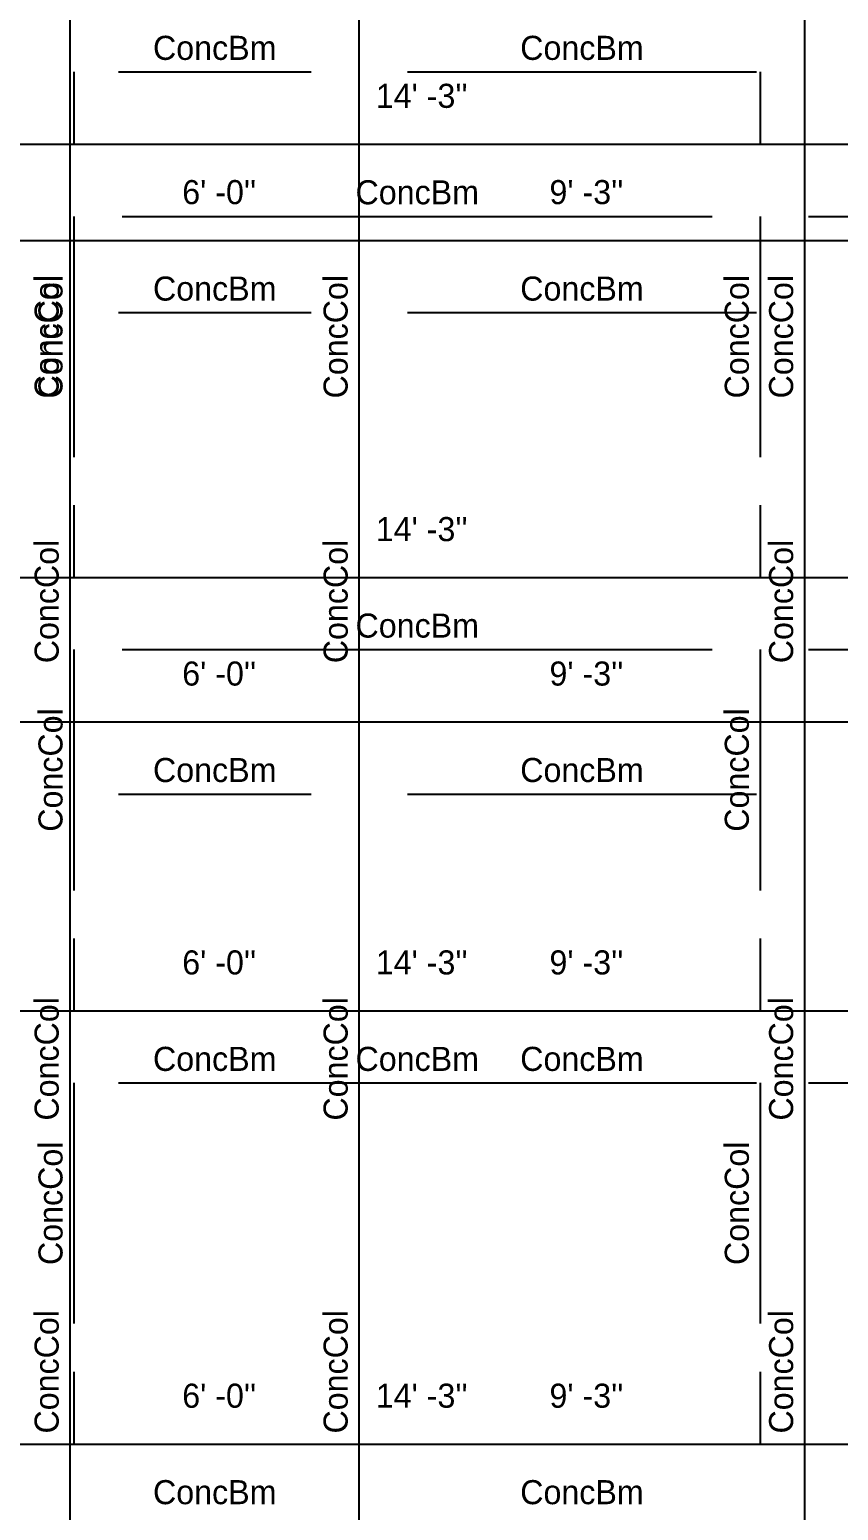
# Model space of a CAD drawing. Extents: x -38 to 2998, y -195 to 11529.
# Drawn here: x 904.9 to 1106.4, y 1621.5 to 1990.5 of the extents above; entities that cross this region are included whole.
import ezdxf
from ezdxf.enums import TextEntityAlignment as Align

# ---------------------------------------------------------------- set-up
doc = ezdxf.new("R2010")
doc.units = 0
doc.header["$MEASUREMENT"] = 0
doc.layers.get('0').update_dxf_attribs({"linetype": 'CONTINUOUS'})
for name, color, linetype in [('CENTERLINES', 7, 'CONTINUOUS'), ('DIMENSIONS', 4, 'CONTINUOUS'), ('TEXT', 5, 'CONTINUOUS')]:
    doc.layers.add(name, color=color, linetype=linetype)
doc.dimstyles.get("Standard").update_dxf_attribs({"dimtxt": 0.18, "dimasz": 0.18, "dimexe": 0.18, "dimexo": 0.0625, "dimgap": 0.09, "dimtad": 0, "dimtih": 1, "dimtoh": 1, "dimdec": 4, "dimzin": 0, "dimtxsty": 'STANDARD', "dimcen": 0.09, "dimazin": 3, "dimtfac": 1, "dimtdec": 4, "dimtofl": 0, "dimtmove": 0, "dimatfit": 3, "dimtolj": 1, "dimtzin": 0})

# ---------------------------------------------------------------- blocks, each defined once
blk = doc.blocks.new('*D7699')
at = {"color": 1, "linetype": 'BYBLOCK'}
for points in [[(748.77, 1750.77), (747.71, 1749.71), (740.29, 1742.29), (739.23, 1741.23)], [(919.77, 1750.77), (918.71, 1749.71), (911.29, 1742.29), (910.23, 1741.23)]]:
    blk.add_solid(points, dxfattribs=at)
at = {"layer": 'DIMENSIONS', "color": 9, "linetype": 'BYBLOCK'}
for p, q in [((744, 1746), (744, 1764)), ((915, 1746), (915, 1764))]:
    blk.add_line(p, q, dxfattribs=at)
at = {"layer": 'DIMENSIONS', "color": 0, "linetype": 'BYBLOCK'}
blk.add_line((744, 1746), (915, 1746), dxfattribs=at)
at = {"layer": 'DIMENSIONS', "color": 0, "linetype": 'BYBLOCK', "insert": (829.5, 1758), "char_height": 6, "attachment_point": 5}
blk.add_mtext("\\A1; 14' -3''", dxfattribs=at)
blk = doc.blocks.new('*D7700')
at = {"color": 1, "linetype": 'BYBLOCK'}
for points in [[(919.77, 1750.77), (918.71, 1749.71), (911.29, 1742.29), (910.23, 1741.23)], [(991.77, 1750.77), (990.71, 1749.71), (983.29, 1742.29), (982.23, 1741.23)]]:
    blk.add_solid(points, dxfattribs=at)
at = {"layer": 'DIMENSIONS', "color": 9, "linetype": 'BYBLOCK'}
for p, q in [((915, 1746), (915, 1764)), ((987, 1746), (987, 1764))]:
    blk.add_line(p, q, dxfattribs=at)
at = {"layer": 'DIMENSIONS', "color": 0, "linetype": 'BYBLOCK'}
blk.add_line((915, 1746), (987, 1746), dxfattribs=at)
at = {"layer": 'DIMENSIONS', "color": 0, "linetype": 'BYBLOCK', "insert": (951, 1758), "char_height": 6, "attachment_point": 5}
blk.add_mtext("\\A1; 6' -0''", dxfattribs=at)
blk = doc.blocks.new('*D7701')
at = {"color": 1, "linetype": 'BYBLOCK'}
for points in [[(991.77, 1750.77), (990.71, 1749.71), (983.29, 1742.29), (982.23, 1741.23)], [(1102.77, 1750.77), (1101.71, 1749.71), (1094.29, 1742.29), (1093.23, 1741.23)]]:
    blk.add_solid(points, dxfattribs=at)
at = {"layer": 'DIMENSIONS', "color": 9, "linetype": 'BYBLOCK'}
for p, q in [((987, 1746), (987, 1764)), ((1098, 1746), (1098, 1764))]:
    blk.add_line(p, q, dxfattribs=at)
at = {"layer": 'DIMENSIONS', "color": 0, "linetype": 'BYBLOCK'}
blk.add_line((987, 1746), (1098, 1746), dxfattribs=at)
at = {"layer": 'DIMENSIONS', "color": 0, "linetype": 'BYBLOCK', "insert": (1042.5, 1758), "char_height": 6, "attachment_point": 5}
blk.add_mtext("\\A1; 9' -3''", dxfattribs=at)
blk = doc.blocks.new('*D7702')
at = {"color": 1, "linetype": 'BYBLOCK'}
for points in [[(1102.77, 1750.77), (1101.71, 1749.71), (1094.29, 1742.29), (1093.23, 1741.23)], [(1174.77, 1750.77), (1173.71, 1749.71), (1166.29, 1742.29), (1165.23, 1741.23)]]:
    blk.add_solid(points, dxfattribs=at)
at = {"layer": 'DIMENSIONS', "color": 9, "linetype": 'BYBLOCK'}
for p, q in [((1098, 1746), (1098, 1764)), ((1170, 1746), (1170, 1764))]:
    blk.add_line(p, q, dxfattribs=at)
at = {"layer": 'DIMENSIONS', "color": 0, "linetype": 'BYBLOCK'}
blk.add_line((1098, 1746), (1170, 1746), dxfattribs=at)
at = {"layer": 'DIMENSIONS', "color": 0, "linetype": 'BYBLOCK', "insert": (1134, 1758), "char_height": 6, "attachment_point": 5}
blk.add_mtext("\\A1; 6' -0''", dxfattribs=at)
blk = doc.blocks.new('*D7715')
at = {"color": 1, "linetype": 'BYBLOCK'}
for points in [[(748.77, 1942.77), (747.71, 1941.71), (740.29, 1934.29), (739.23, 1933.23)], [(919.77, 1942.77), (918.71, 1941.71), (911.29, 1934.29), (910.23, 1933.23)]]:
    blk.add_solid(points, dxfattribs=at)
at = {"layer": 'DIMENSIONS', "color": 9, "linetype": 'BYBLOCK'}
for p, q in [((744, 1938), (744, 1956)), ((915, 1938), (915, 1956))]:
    blk.add_line(p, q, dxfattribs=at)
at = {"layer": 'DIMENSIONS', "color": 0, "linetype": 'BYBLOCK'}
blk.add_line((744, 1938), (915, 1938), dxfattribs=at)
at = {"layer": 'DIMENSIONS', "color": 0, "linetype": 'BYBLOCK', "insert": (829.5, 1950), "char_height": 6, "attachment_point": 5}
blk.add_mtext("\\A1; 14' -3''", dxfattribs=at)
blk = doc.blocks.new('*D7716')
at = {"color": 1, "linetype": 'BYBLOCK'}
for points in [[(919.77, 1942.77), (918.71, 1941.71), (911.29, 1934.29), (910.23, 1933.23)], [(991.77, 1942.77), (990.71, 1941.71), (983.29, 1934.29), (982.23, 1933.23)]]:
    blk.add_solid(points, dxfattribs=at)
at = {"layer": 'DIMENSIONS', "color": 9, "linetype": 'BYBLOCK'}
for p, q in [((915, 1938), (915, 1956)), ((987, 1938), (987, 1956))]:
    blk.add_line(p, q, dxfattribs=at)
at = {"layer": 'DIMENSIONS', "color": 0, "linetype": 'BYBLOCK'}
blk.add_line((915, 1938), (987, 1938), dxfattribs=at)
at = {"layer": 'DIMENSIONS', "color": 0, "linetype": 'BYBLOCK', "insert": (951, 1950), "char_height": 6, "attachment_point": 5}
blk.add_mtext("\\A1; 6' -0''", dxfattribs=at)
blk = doc.blocks.new('*D7717')
at = {"color": 1, "linetype": 'BYBLOCK'}
for points in [[(991.77, 1942.77), (990.71, 1941.71), (983.29, 1934.29), (982.23, 1933.23)], [(1102.77, 1942.77), (1101.71, 1941.71), (1094.29, 1934.29), (1093.23, 1933.23)]]:
    blk.add_solid(points, dxfattribs=at)
at = {"layer": 'DIMENSIONS', "color": 9, "linetype": 'BYBLOCK'}
for p, q in [((987, 1938), (987, 1956)), ((1098, 1938), (1098, 1956))]:
    blk.add_line(p, q, dxfattribs=at)
at = {"layer": 'DIMENSIONS', "color": 0, "linetype": 'BYBLOCK'}
blk.add_line((987, 1938), (1098, 1938), dxfattribs=at)
at = {"layer": 'DIMENSIONS', "color": 0, "linetype": 'BYBLOCK', "insert": (1042.5, 1950), "char_height": 6, "attachment_point": 5}
blk.add_mtext("\\A1; 9' -3''", dxfattribs=at)
blk = doc.blocks.new('*D7718')
at = {"color": 1, "linetype": 'BYBLOCK'}
for points in [[(1102.77, 1942.77), (1101.71, 1941.71), (1094.29, 1934.29), (1093.23, 1933.23)], [(1174.77, 1942.77), (1173.71, 1941.71), (1166.29, 1934.29), (1165.23, 1933.23)]]:
    blk.add_solid(points, dxfattribs=at)
at = {"layer": 'DIMENSIONS', "color": 9, "linetype": 'BYBLOCK'}
for p, q in [((1098, 1938), (1098, 1956)), ((1170, 1938), (1170, 1956))]:
    blk.add_line(p, q, dxfattribs=at)
at = {"layer": 'DIMENSIONS', "color": 0, "linetype": 'BYBLOCK'}
blk.add_line((1098, 1938), (1170, 1938), dxfattribs=at)
at = {"layer": 'DIMENSIONS', "color": 0, "linetype": 'BYBLOCK', "insert": (1134, 1950), "char_height": 6, "attachment_point": 5}
blk.add_mtext("\\A1; 6' -0''", dxfattribs=at)
blk = doc.blocks.new('*D8169')
at = {"color": 1, "linetype": 'BYBLOCK'}
for points in [[(748.77, 1642.77), (747.71, 1641.71), (740.29, 1634.29), (739.23, 1633.23)], [(919.77, 1642.77), (918.71, 1641.71), (911.29, 1634.29), (910.23, 1633.23)]]:
    blk.add_solid(points, dxfattribs=at)
at = {"layer": 'DIMENSIONS', "color": 9, "linetype": 'BYBLOCK'}
for p, q in [((744, 1638), (744, 1656)), ((915, 1638), (915, 1656))]:
    blk.add_line(p, q, dxfattribs=at)
at = {"layer": 'DIMENSIONS', "color": 0, "linetype": 'BYBLOCK'}
blk.add_line((744, 1638), (915, 1638), dxfattribs=at)
at = {"layer": 'DIMENSIONS', "color": 0, "linetype": 'BYBLOCK', "insert": (829.5, 1650), "char_height": 6, "attachment_point": 5}
blk.add_mtext("\\A1; 14' -3''", dxfattribs=at)
blk = doc.blocks.new('*D8170')
at = {"color": 1, "linetype": 'BYBLOCK'}
for points in [[(919.77, 1642.77), (918.71, 1641.71), (911.29, 1634.29), (910.23, 1633.23)], [(991.77, 1642.77), (990.71, 1641.71), (983.29, 1634.29), (982.23, 1633.23)]]:
    blk.add_solid(points, dxfattribs=at)
at = {"layer": 'DIMENSIONS', "color": 9, "linetype": 'BYBLOCK'}
for p, q in [((915, 1638), (915, 1656)), ((987, 1638), (987, 1656))]:
    blk.add_line(p, q, dxfattribs=at)
at = {"layer": 'DIMENSIONS', "color": 0, "linetype": 'BYBLOCK'}
blk.add_line((915, 1638), (987, 1638), dxfattribs=at)
at = {"layer": 'DIMENSIONS', "color": 0, "linetype": 'BYBLOCK', "insert": (951, 1650), "char_height": 6, "attachment_point": 5}
blk.add_mtext("\\A1; 6' -0''", dxfattribs=at)
blk = doc.blocks.new('*D8171')
at = {"color": 1, "linetype": 'BYBLOCK'}
for points in [[(991.77, 1642.77), (990.71, 1641.71), (983.29, 1634.29), (982.23, 1633.23)], [(1102.77, 1642.77), (1101.71, 1641.71), (1094.29, 1634.29), (1093.23, 1633.23)]]:
    blk.add_solid(points, dxfattribs=at)
at = {"layer": 'DIMENSIONS', "color": 9, "linetype": 'BYBLOCK'}
for p, q in [((987, 1638), (987, 1656)), ((1098, 1638), (1098, 1656))]:
    blk.add_line(p, q, dxfattribs=at)
at = {"layer": 'DIMENSIONS', "color": 0, "linetype": 'BYBLOCK'}
blk.add_line((987, 1638), (1098, 1638), dxfattribs=at)
at = {"layer": 'DIMENSIONS', "color": 0, "linetype": 'BYBLOCK', "insert": (1042.5, 1650), "char_height": 6, "attachment_point": 5}
blk.add_mtext("\\A1; 9' -3''", dxfattribs=at)
blk = doc.blocks.new('*D8172')
at = {"color": 1, "linetype": 'BYBLOCK'}
for points in [[(1102.77, 1642.77), (1101.71, 1641.71), (1094.29, 1634.29), (1093.23, 1633.23)], [(1174.77, 1642.77), (1173.71, 1641.71), (1166.29, 1634.29), (1165.23, 1633.23)]]:
    blk.add_solid(points, dxfattribs=at)
at = {"layer": 'DIMENSIONS', "color": 9, "linetype": 'BYBLOCK'}
for p, q in [((1098, 1638), (1098, 1656)), ((1170, 1638), (1170, 1656))]:
    blk.add_line(p, q, dxfattribs=at)
at = {"layer": 'DIMENSIONS', "color": 0, "linetype": 'BYBLOCK'}
blk.add_line((1098, 1638), (1170, 1638), dxfattribs=at)
at = {"layer": 'DIMENSIONS', "color": 0, "linetype": 'BYBLOCK', "insert": (1134, 1650), "char_height": 6, "attachment_point": 5}
blk.add_mtext("\\A1; 6' -0''", dxfattribs=at)
blk = doc.blocks.new('*D8185')
at = {"color": 1, "linetype": 'BYBLOCK'}
for points in [[(748.77, 1822.77), (747.71, 1821.71), (740.29, 1814.29), (739.23, 1813.23)], [(919.77, 1822.77), (918.71, 1821.71), (911.29, 1814.29), (910.23, 1813.23)]]:
    blk.add_solid(points, dxfattribs=at)
at = {"layer": 'DIMENSIONS', "color": 9, "linetype": 'BYBLOCK'}
for p, q in [((744, 1818), (744, 1836)), ((915, 1818), (915, 1836))]:
    blk.add_line(p, q, dxfattribs=at)
at = {"layer": 'DIMENSIONS', "color": 0, "linetype": 'BYBLOCK'}
blk.add_line((744, 1818), (915, 1818), dxfattribs=at)
at = {"layer": 'DIMENSIONS', "color": 0, "linetype": 'BYBLOCK', "insert": (829.5, 1830), "char_height": 6, "attachment_point": 5}
blk.add_mtext("\\A1; 14' -3''", dxfattribs=at)
blk = doc.blocks.new('*D8186')
at = {"color": 1, "linetype": 'BYBLOCK'}
for points in [[(919.77, 1822.77), (918.71, 1821.71), (911.29, 1814.29), (910.23, 1813.23)], [(991.77, 1822.77), (990.71, 1821.71), (983.29, 1814.29), (982.23, 1813.23)]]:
    blk.add_solid(points, dxfattribs=at)
at = {"layer": 'DIMENSIONS', "color": 9, "linetype": 'BYBLOCK'}
for p, q in [((915, 1818), (915, 1836)), ((987, 1818), (987, 1836))]:
    blk.add_line(p, q, dxfattribs=at)
at = {"layer": 'DIMENSIONS', "color": 0, "linetype": 'BYBLOCK'}
blk.add_line((915, 1818), (987, 1818), dxfattribs=at)
at = {"layer": 'DIMENSIONS', "color": 0, "linetype": 'BYBLOCK', "insert": (951, 1830), "char_height": 6, "attachment_point": 5}
blk.add_mtext("\\A1; 6' -0''", dxfattribs=at)
blk = doc.blocks.new('*D8187')
at = {"color": 1, "linetype": 'BYBLOCK'}
for points in [[(991.77, 1822.77), (990.71, 1821.71), (983.29, 1814.29), (982.23, 1813.23)], [(1102.77, 1822.77), (1101.71, 1821.71), (1094.29, 1814.29), (1093.23, 1813.23)]]:
    blk.add_solid(points, dxfattribs=at)
at = {"layer": 'DIMENSIONS', "color": 9, "linetype": 'BYBLOCK'}
for p, q in [((987, 1818), (987, 1836)), ((1098, 1818), (1098, 1836))]:
    blk.add_line(p, q, dxfattribs=at)
at = {"layer": 'DIMENSIONS', "color": 0, "linetype": 'BYBLOCK'}
blk.add_line((987, 1818), (1098, 1818), dxfattribs=at)
at = {"layer": 'DIMENSIONS', "color": 0, "linetype": 'BYBLOCK', "insert": (1042.5, 1830), "char_height": 6, "attachment_point": 5}
blk.add_mtext("\\A1; 9' -3''", dxfattribs=at)
blk = doc.blocks.new('*D8188')
at = {"color": 1, "linetype": 'BYBLOCK'}
for points in [[(1102.77, 1822.77), (1101.71, 1821.71), (1094.29, 1814.29), (1093.23, 1813.23)], [(1174.77, 1822.77), (1173.71, 1821.71), (1166.29, 1814.29), (1165.23, 1813.23)]]:
    blk.add_solid(points, dxfattribs=at)
at = {"layer": 'DIMENSIONS', "color": 9, "linetype": 'BYBLOCK'}
for p, q in [((1098, 1818), (1098, 1836)), ((1170, 1818), (1170, 1836))]:
    blk.add_line(p, q, dxfattribs=at)
at = {"layer": 'DIMENSIONS', "color": 0, "linetype": 'BYBLOCK'}
blk.add_line((1098, 1818), (1170, 1818), dxfattribs=at)
at = {"layer": 'DIMENSIONS', "color": 0, "linetype": 'BYBLOCK', "insert": (1134, 1830), "char_height": 6, "attachment_point": 5}
blk.add_mtext("\\A1; 6' -0''", dxfattribs=at)
blk = doc.blocks.new('*D8639')
at = {"color": 1, "linetype": 'BYBLOCK'}
for points in [[(748.77, 1642.77), (747.71, 1641.71), (740.29, 1634.29), (739.23, 1633.23)], [(919.77, 1642.77), (918.71, 1641.71), (911.29, 1634.29), (910.23, 1633.23)]]:
    blk.add_solid(points, dxfattribs=at)
at = {"layer": 'DIMENSIONS', "color": 9, "linetype": 'BYBLOCK'}
for p, q in [((744, 1638), (744, 1656)), ((915, 1638), (915, 1656))]:
    blk.add_line(p, q, dxfattribs=at)
at = {"layer": 'DIMENSIONS', "color": 0, "linetype": 'BYBLOCK'}
blk.add_line((744, 1638), (915, 1638), dxfattribs=at)
at = {"layer": 'DIMENSIONS', "color": 0, "linetype": 'BYBLOCK', "insert": (829.5, 1650), "char_height": 6, "attachment_point": 5}
blk.add_mtext("\\A1; 14' -3''", dxfattribs=at)
blk = doc.blocks.new('*D8640')
at = {"color": 1, "linetype": 'BYBLOCK'}
for points in [[(919.77, 1642.77), (918.71, 1641.71), (911.29, 1634.29), (910.23, 1633.23)], [(991.77, 1642.77), (990.71, 1641.71), (983.29, 1634.29), (982.23, 1633.23)]]:
    blk.add_solid(points, dxfattribs=at)
at = {"layer": 'DIMENSIONS', "color": 9, "linetype": 'BYBLOCK'}
for p, q in [((915, 1638), (915, 1656)), ((987, 1638), (987, 1656))]:
    blk.add_line(p, q, dxfattribs=at)
at = {"layer": 'DIMENSIONS', "color": 0, "linetype": 'BYBLOCK'}
blk.add_line((915, 1638), (987, 1638), dxfattribs=at)
at = {"layer": 'DIMENSIONS', "color": 0, "linetype": 'BYBLOCK', "insert": (951, 1650), "char_height": 6, "attachment_point": 5}
blk.add_mtext("\\A1; 6' -0''", dxfattribs=at)
blk = doc.blocks.new('*D8641')
at = {"color": 1, "linetype": 'BYBLOCK'}
for points in [[(991.77, 1642.77), (990.71, 1641.71), (983.29, 1634.29), (982.23, 1633.23)], [(1102.77, 1642.77), (1101.71, 1641.71), (1094.29, 1634.29), (1093.23, 1633.23)]]:
    blk.add_solid(points, dxfattribs=at)
at = {"layer": 'DIMENSIONS', "color": 9, "linetype": 'BYBLOCK'}
for p, q in [((987, 1638), (987, 1656)), ((1098, 1638), (1098, 1656))]:
    blk.add_line(p, q, dxfattribs=at)
at = {"layer": 'DIMENSIONS', "color": 0, "linetype": 'BYBLOCK'}
blk.add_line((987, 1638), (1098, 1638), dxfattribs=at)
at = {"layer": 'DIMENSIONS', "color": 0, "linetype": 'BYBLOCK', "insert": (1042.5, 1650), "char_height": 6, "attachment_point": 5}
blk.add_mtext("\\A1; 9' -3''", dxfattribs=at)
blk = doc.blocks.new('*D8642')
at = {"color": 1, "linetype": 'BYBLOCK'}
for points in [[(1102.77, 1642.77), (1101.71, 1641.71), (1094.29, 1634.29), (1093.23, 1633.23)], [(1174.77, 1642.77), (1173.71, 1641.71), (1166.29, 1634.29), (1165.23, 1633.23)]]:
    blk.add_solid(points, dxfattribs=at)
at = {"layer": 'DIMENSIONS', "color": 9, "linetype": 'BYBLOCK'}
for p, q in [((1098, 1638), (1098, 1656)), ((1170, 1638), (1170, 1656))]:
    blk.add_line(p, q, dxfattribs=at)
at = {"layer": 'DIMENSIONS', "color": 0, "linetype": 'BYBLOCK'}
blk.add_line((1098, 1638), (1170, 1638), dxfattribs=at)
at = {"layer": 'DIMENSIONS', "color": 0, "linetype": 'BYBLOCK', "insert": (1134, 1650), "char_height": 6, "attachment_point": 5}
blk.add_mtext("\\A1; 6' -0''", dxfattribs=at)
blk = doc.blocks.new('*D8655')
at = {"color": 1, "linetype": 'BYBLOCK'}
for points in [[(748.77, 1822.77), (747.71, 1821.71), (740.29, 1814.29), (739.23, 1813.23)], [(919.77, 1822.77), (918.71, 1821.71), (911.29, 1814.29), (910.23, 1813.23)]]:
    blk.add_solid(points, dxfattribs=at)
at = {"layer": 'DIMENSIONS', "color": 9, "linetype": 'BYBLOCK'}
for p, q in [((744, 1818), (744, 1836)), ((915, 1818), (915, 1836))]:
    blk.add_line(p, q, dxfattribs=at)
at = {"layer": 'DIMENSIONS', "color": 0, "linetype": 'BYBLOCK'}
blk.add_line((744, 1818), (915, 1818), dxfattribs=at)
at = {"layer": 'DIMENSIONS', "color": 0, "linetype": 'BYBLOCK', "insert": (829.5, 1830), "char_height": 6, "attachment_point": 5}
blk.add_mtext("\\A1; 14' -3''", dxfattribs=at)
blk = doc.blocks.new('*D8656')
at = {"color": 1, "linetype": 'BYBLOCK'}
for points in [[(919.77, 1822.77), (918.71, 1821.71), (911.29, 1814.29), (910.23, 1813.23)], [(991.77, 1822.77), (990.71, 1821.71), (983.29, 1814.29), (982.23, 1813.23)]]:
    blk.add_solid(points, dxfattribs=at)
at = {"layer": 'DIMENSIONS', "color": 9, "linetype": 'BYBLOCK'}
for p, q in [((915, 1818), (915, 1836)), ((987, 1818), (987, 1836))]:
    blk.add_line(p, q, dxfattribs=at)
at = {"layer": 'DIMENSIONS', "color": 0, "linetype": 'BYBLOCK'}
blk.add_line((915, 1818), (987, 1818), dxfattribs=at)
at = {"layer": 'DIMENSIONS', "color": 0, "linetype": 'BYBLOCK', "insert": (951, 1830), "char_height": 6, "attachment_point": 5}
blk.add_mtext("\\A1; 6' -0''", dxfattribs=at)
blk = doc.blocks.new('*D8657')
at = {"color": 1, "linetype": 'BYBLOCK'}
for points in [[(991.77, 1822.77), (990.71, 1821.71), (983.29, 1814.29), (982.23, 1813.23)], [(1102.77, 1822.77), (1101.71, 1821.71), (1094.29, 1814.29), (1093.23, 1813.23)]]:
    blk.add_solid(points, dxfattribs=at)
at = {"layer": 'DIMENSIONS', "color": 9, "linetype": 'BYBLOCK'}
for p, q in [((987, 1818), (987, 1836)), ((1098, 1818), (1098, 1836))]:
    blk.add_line(p, q, dxfattribs=at)
at = {"layer": 'DIMENSIONS', "color": 0, "linetype": 'BYBLOCK'}
blk.add_line((987, 1818), (1098, 1818), dxfattribs=at)
at = {"layer": 'DIMENSIONS', "color": 0, "linetype": 'BYBLOCK', "insert": (1042.5, 1830), "char_height": 6, "attachment_point": 5}
blk.add_mtext("\\A1; 9' -3''", dxfattribs=at)
blk = doc.blocks.new('*D8658')
at = {"color": 1, "linetype": 'BYBLOCK'}
for points in [[(1102.77, 1822.77), (1101.71, 1821.71), (1094.29, 1814.29), (1093.23, 1813.23)], [(1174.77, 1822.77), (1173.71, 1821.71), (1166.29, 1814.29), (1165.23, 1813.23)]]:
    blk.add_solid(points, dxfattribs=at)
at = {"layer": 'DIMENSIONS', "color": 9, "linetype": 'BYBLOCK'}
for p, q in [((1098, 1818), (1098, 1836)), ((1170, 1818), (1170, 1836))]:
    blk.add_line(p, q, dxfattribs=at)
at = {"layer": 'DIMENSIONS', "color": 0, "linetype": 'BYBLOCK'}
blk.add_line((1098, 1818), (1170, 1818), dxfattribs=at)
at = {"layer": 'DIMENSIONS', "color": 0, "linetype": 'BYBLOCK', "insert": (1134, 1830), "char_height": 6, "attachment_point": 5}
blk.add_mtext("\\A1; 6' -0''", dxfattribs=at)
blk = doc.blocks.new('*D9109')
at = {"color": 1, "linetype": 'BYBLOCK'}
for points in [[(748.77, 1642.77), (747.71, 1641.71), (740.29, 1634.29), (739.23, 1633.23)], [(919.77, 1642.77), (918.71, 1641.71), (911.29, 1634.29), (910.23, 1633.23)]]:
    blk.add_solid(points, dxfattribs=at)
at = {"layer": 'DIMENSIONS', "color": 9, "linetype": 'BYBLOCK'}
for p, q in [((744, 1638), (744, 1656)), ((915, 1638), (915, 1656))]:
    blk.add_line(p, q, dxfattribs=at)
at = {"layer": 'DIMENSIONS', "color": 0, "linetype": 'BYBLOCK'}
blk.add_line((744, 1638), (915, 1638), dxfattribs=at)
at = {"layer": 'DIMENSIONS', "color": 0, "linetype": 'BYBLOCK', "insert": (829.5, 1650), "char_height": 6, "attachment_point": 5}
blk.add_mtext("\\A1; 14' -3''", dxfattribs=at)
blk = doc.blocks.new('*D9110')
at = {"color": 1, "linetype": 'BYBLOCK'}
for points in [[(919.77, 1642.77), (918.71, 1641.71), (911.29, 1634.29), (910.23, 1633.23)], [(991.77, 1642.77), (990.71, 1641.71), (983.29, 1634.29), (982.23, 1633.23)]]:
    blk.add_solid(points, dxfattribs=at)
at = {"layer": 'DIMENSIONS', "color": 9, "linetype": 'BYBLOCK'}
for p, q in [((915, 1638), (915, 1656)), ((987, 1638), (987, 1656))]:
    blk.add_line(p, q, dxfattribs=at)
at = {"layer": 'DIMENSIONS', "color": 0, "linetype": 'BYBLOCK'}
blk.add_line((915, 1638), (987, 1638), dxfattribs=at)
at = {"layer": 'DIMENSIONS', "color": 0, "linetype": 'BYBLOCK', "insert": (951, 1650), "char_height": 6, "attachment_point": 5}
blk.add_mtext("\\A1; 6' -0''", dxfattribs=at)
blk = doc.blocks.new('*D9111')
at = {"color": 1, "linetype": 'BYBLOCK'}
for points in [[(991.77, 1642.77), (990.71, 1641.71), (983.29, 1634.29), (982.23, 1633.23)], [(1102.77, 1642.77), (1101.71, 1641.71), (1094.29, 1634.29), (1093.23, 1633.23)]]:
    blk.add_solid(points, dxfattribs=at)
at = {"layer": 'DIMENSIONS', "color": 9, "linetype": 'BYBLOCK'}
for p, q in [((987, 1638), (987, 1656)), ((1098, 1638), (1098, 1656))]:
    blk.add_line(p, q, dxfattribs=at)
at = {"layer": 'DIMENSIONS', "color": 0, "linetype": 'BYBLOCK'}
blk.add_line((987, 1638), (1098, 1638), dxfattribs=at)
at = {"layer": 'DIMENSIONS', "color": 0, "linetype": 'BYBLOCK', "insert": (1042.5, 1650), "char_height": 6, "attachment_point": 5}
blk.add_mtext("\\A1; 9' -3''", dxfattribs=at)
blk = doc.blocks.new('*D9112')
at = {"color": 1, "linetype": 'BYBLOCK'}
for points in [[(1102.77, 1642.77), (1101.71, 1641.71), (1094.29, 1634.29), (1093.23, 1633.23)], [(1174.77, 1642.77), (1173.71, 1641.71), (1166.29, 1634.29), (1165.23, 1633.23)]]:
    blk.add_solid(points, dxfattribs=at)
at = {"layer": 'DIMENSIONS', "color": 9, "linetype": 'BYBLOCK'}
for p, q in [((1098, 1638), (1098, 1656)), ((1170, 1638), (1170, 1656))]:
    blk.add_line(p, q, dxfattribs=at)
at = {"layer": 'DIMENSIONS', "color": 0, "linetype": 'BYBLOCK'}
blk.add_line((1098, 1638), (1170, 1638), dxfattribs=at)
at = {"layer": 'DIMENSIONS', "color": 0, "linetype": 'BYBLOCK', "insert": (1134, 1650), "char_height": 6, "attachment_point": 5}
blk.add_mtext("\\A1; 6' -0''", dxfattribs=at)
blk = doc.blocks.new('*D9125')
at = {"color": 1, "linetype": 'BYBLOCK'}
for points in [[(748.77, 1822.77), (747.71, 1821.71), (740.29, 1814.29), (739.23, 1813.23)], [(919.77, 1822.77), (918.71, 1821.71), (911.29, 1814.29), (910.23, 1813.23)]]:
    blk.add_solid(points, dxfattribs=at)
at = {"layer": 'DIMENSIONS', "color": 9, "linetype": 'BYBLOCK'}
for p, q in [((744, 1818), (744, 1836)), ((915, 1818), (915, 1836))]:
    blk.add_line(p, q, dxfattribs=at)
at = {"layer": 'DIMENSIONS', "color": 0, "linetype": 'BYBLOCK'}
blk.add_line((744, 1818), (915, 1818), dxfattribs=at)
at = {"layer": 'DIMENSIONS', "color": 0, "linetype": 'BYBLOCK', "insert": (829.5, 1830), "char_height": 6, "attachment_point": 5}
blk.add_mtext("\\A1; 14' -3''", dxfattribs=at)
blk = doc.blocks.new('*D9126')
at = {"color": 1, "linetype": 'BYBLOCK'}
for points in [[(919.77, 1822.77), (918.71, 1821.71), (911.29, 1814.29), (910.23, 1813.23)], [(991.77, 1822.77), (990.71, 1821.71), (983.29, 1814.29), (982.23, 1813.23)]]:
    blk.add_solid(points, dxfattribs=at)
at = {"layer": 'DIMENSIONS', "color": 9, "linetype": 'BYBLOCK'}
for p, q in [((915, 1818), (915, 1836)), ((987, 1818), (987, 1836))]:
    blk.add_line(p, q, dxfattribs=at)
at = {"layer": 'DIMENSIONS', "color": 0, "linetype": 'BYBLOCK'}
blk.add_line((915, 1818), (987, 1818), dxfattribs=at)
at = {"layer": 'DIMENSIONS', "color": 0, "linetype": 'BYBLOCK', "insert": (951, 1830), "char_height": 6, "attachment_point": 5}
blk.add_mtext("\\A1; 6' -0''", dxfattribs=at)
blk = doc.blocks.new('*D9127')
at = {"color": 1, "linetype": 'BYBLOCK'}
for points in [[(991.77, 1822.77), (990.71, 1821.71), (983.29, 1814.29), (982.23, 1813.23)], [(1102.77, 1822.77), (1101.71, 1821.71), (1094.29, 1814.29), (1093.23, 1813.23)]]:
    blk.add_solid(points, dxfattribs=at)
at = {"layer": 'DIMENSIONS', "color": 9, "linetype": 'BYBLOCK'}
for p, q in [((987, 1818), (987, 1836)), ((1098, 1818), (1098, 1836))]:
    blk.add_line(p, q, dxfattribs=at)
at = {"layer": 'DIMENSIONS', "color": 0, "linetype": 'BYBLOCK'}
blk.add_line((987, 1818), (1098, 1818), dxfattribs=at)
at = {"layer": 'DIMENSIONS', "color": 0, "linetype": 'BYBLOCK', "insert": (1042.5, 1830), "char_height": 6, "attachment_point": 5}
blk.add_mtext("\\A1; 9' -3''", dxfattribs=at)
blk = doc.blocks.new('*D9128')
at = {"color": 1, "linetype": 'BYBLOCK'}
for points in [[(1102.77, 1822.77), (1101.71, 1821.71), (1094.29, 1814.29), (1093.23, 1813.23)], [(1174.77, 1822.77), (1173.71, 1821.71), (1166.29, 1814.29), (1165.23, 1813.23)]]:
    blk.add_solid(points, dxfattribs=at)
at = {"layer": 'DIMENSIONS', "color": 9, "linetype": 'BYBLOCK'}
for p, q in [((1098, 1818), (1098, 1836)), ((1170, 1818), (1170, 1836))]:
    blk.add_line(p, q, dxfattribs=at)
at = {"layer": 'DIMENSIONS', "color": 0, "linetype": 'BYBLOCK'}
blk.add_line((1098, 1818), (1170, 1818), dxfattribs=at)
at = {"layer": 'DIMENSIONS', "color": 0, "linetype": 'BYBLOCK', "insert": (1134, 1830), "char_height": 6, "attachment_point": 5}
blk.add_mtext("\\A1; 6' -0''", dxfattribs=at)
blk = doc.blocks.new('*D9628')
at = {"color": 1, "linetype": 'BYBLOCK'}
for points in [[(749.73, 1642.77), (748.67, 1641.71), (741.25, 1634.29), (740.19, 1633.23)], [(920.73, 1642.77), (919.67, 1641.71), (912.25, 1634.29), (911.19, 1633.23)]]:
    blk.add_solid(points, dxfattribs=at)
at = {"layer": 'DIMENSIONS', "color": 9, "linetype": 'BYBLOCK'}
for p, q in [((744.96, 1638), (744.96, 1656)), ((915.96, 1638), (915.96, 1656))]:
    blk.add_line(p, q, dxfattribs=at)
at = {"layer": 'DIMENSIONS', "color": 0, "linetype": 'BYBLOCK'}
blk.add_line((744.96, 1638), (915.96, 1638), dxfattribs=at)
at = {"layer": 'DIMENSIONS', "color": 0, "linetype": 'BYBLOCK', "insert": (830.46, 1650), "char_height": 6, "attachment_point": 5}
blk.add_mtext("\\A1; 14' -3''", dxfattribs=at)
blk = doc.blocks.new('*D9629')
at = {"color": 1, "linetype": 'BYBLOCK'}
for points in [[(920.73, 1642.77), (919.67, 1641.71), (912.25, 1634.29), (911.19, 1633.23)], [(1091.73, 1642.77), (1090.67, 1641.71), (1083.25, 1634.29), (1082.19, 1633.23)]]:
    blk.add_solid(points, dxfattribs=at)
at = {"layer": 'DIMENSIONS', "color": 9, "linetype": 'BYBLOCK'}
for p, q in [((915.96, 1638), (915.96, 1656)), ((1086.96, 1638), (1086.96, 1656))]:
    blk.add_line(p, q, dxfattribs=at)
at = {"layer": 'DIMENSIONS', "color": 0, "linetype": 'BYBLOCK'}
blk.add_line((915.96, 1638), (1086.96, 1638), dxfattribs=at)
at = {"layer": 'DIMENSIONS', "color": 0, "linetype": 'BYBLOCK', "insert": (1001.46, 1650), "char_height": 6, "attachment_point": 5}
blk.add_mtext("\\A1; 14' -3''", dxfattribs=at)
blk = doc.blocks.new('*D9630')
at = {"color": 1, "linetype": 'BYBLOCK'}
for points in [[(1091.73, 1642.77), (1090.67, 1641.71), (1083.25, 1634.29), (1082.19, 1633.23)], [(1262.73, 1642.77), (1261.67, 1641.71), (1254.25, 1634.29), (1253.19, 1633.23)]]:
    blk.add_solid(points, dxfattribs=at)
at = {"layer": 'DIMENSIONS', "color": 9, "linetype": 'BYBLOCK'}
for p, q in [((1086.96, 1638), (1086.96, 1656)), ((1257.96, 1638), (1257.96, 1656))]:
    blk.add_line(p, q, dxfattribs=at)
at = {"layer": 'DIMENSIONS', "color": 0, "linetype": 'BYBLOCK'}
blk.add_line((1086.96, 1638), (1257.96, 1638), dxfattribs=at)
at = {"layer": 'DIMENSIONS', "color": 0, "linetype": 'BYBLOCK', "insert": (1172.46, 1650), "char_height": 6, "attachment_point": 5}
blk.add_mtext("\\A1; 14' -3''", dxfattribs=at)
blk = doc.blocks.new('*D9649')
at = {"color": 1, "linetype": 'BYBLOCK'}
for points in [[(749.73, 1750.77), (748.67, 1749.71), (741.25, 1742.29), (740.19, 1741.23)], [(920.73, 1750.77), (919.67, 1749.71), (912.25, 1742.29), (911.19, 1741.23)]]:
    blk.add_solid(points, dxfattribs=at)
at = {"layer": 'DIMENSIONS', "color": 9, "linetype": 'BYBLOCK'}
for p, q in [((744.96, 1746), (744.96, 1764)), ((915.96, 1746), (915.96, 1764))]:
    blk.add_line(p, q, dxfattribs=at)
at = {"layer": 'DIMENSIONS', "color": 0, "linetype": 'BYBLOCK'}
blk.add_line((744.96, 1746), (915.96, 1746), dxfattribs=at)
at = {"layer": 'DIMENSIONS', "color": 0, "linetype": 'BYBLOCK', "insert": (830.46, 1758), "char_height": 6, "attachment_point": 5}
blk.add_mtext("\\A1; 14' -3''", dxfattribs=at)
blk = doc.blocks.new('*D9650')
at = {"color": 1, "linetype": 'BYBLOCK'}
for points in [[(920.73, 1750.77), (919.67, 1749.71), (912.25, 1742.29), (911.19, 1741.23)], [(1091.73, 1750.77), (1090.67, 1749.71), (1083.25, 1742.29), (1082.19, 1741.23)]]:
    blk.add_solid(points, dxfattribs=at)
at = {"layer": 'DIMENSIONS', "color": 9, "linetype": 'BYBLOCK'}
for p, q in [((915.96, 1746), (915.96, 1764)), ((1086.96, 1746), (1086.96, 1764))]:
    blk.add_line(p, q, dxfattribs=at)
at = {"layer": 'DIMENSIONS', "color": 0, "linetype": 'BYBLOCK'}
blk.add_line((915.96, 1746), (1086.96, 1746), dxfattribs=at)
at = {"layer": 'DIMENSIONS', "color": 0, "linetype": 'BYBLOCK', "insert": (1001.46, 1758), "char_height": 6, "attachment_point": 5}
blk.add_mtext("\\A1; 14' -3''", dxfattribs=at)
blk = doc.blocks.new('*D9651')
at = {"color": 1, "linetype": 'BYBLOCK'}
for points in [[(1091.73, 1750.77), (1090.67, 1749.71), (1083.25, 1742.29), (1082.19, 1741.23)], [(1262.73, 1750.77), (1261.67, 1749.71), (1254.25, 1742.29), (1253.19, 1741.23)]]:
    blk.add_solid(points, dxfattribs=at)
at = {"layer": 'DIMENSIONS', "color": 9, "linetype": 'BYBLOCK'}
for p, q in [((1086.96, 1746), (1086.96, 1764)), ((1257.96, 1746), (1257.96, 1764))]:
    blk.add_line(p, q, dxfattribs=at)
at = {"layer": 'DIMENSIONS', "color": 0, "linetype": 'BYBLOCK'}
blk.add_line((1086.96, 1746), (1257.96, 1746), dxfattribs=at)
at = {"layer": 'DIMENSIONS', "color": 0, "linetype": 'BYBLOCK', "insert": (1172.46, 1758), "char_height": 6, "attachment_point": 5}
blk.add_mtext("\\A1; 14' -3''", dxfattribs=at)
blk = doc.blocks.new('*D9670')
at = {"color": 1, "linetype": 'BYBLOCK'}
for points in [[(749.73, 1858.77), (748.67, 1857.71), (741.25, 1850.29), (740.19, 1849.23)], [(920.73, 1858.77), (919.67, 1857.71), (912.25, 1850.29), (911.19, 1849.23)]]:
    blk.add_solid(points, dxfattribs=at)
at = {"layer": 'DIMENSIONS', "color": 9, "linetype": 'BYBLOCK'}
for p, q in [((744.96, 1854), (744.96, 1872)), ((915.96, 1854), (915.96, 1872))]:
    blk.add_line(p, q, dxfattribs=at)
at = {"layer": 'DIMENSIONS', "color": 0, "linetype": 'BYBLOCK'}
blk.add_line((744.96, 1854), (915.96, 1854), dxfattribs=at)
at = {"layer": 'DIMENSIONS', "color": 0, "linetype": 'BYBLOCK', "insert": (830.46, 1866), "char_height": 6, "attachment_point": 5}
blk.add_mtext("\\A1; 14' -3''", dxfattribs=at)
blk = doc.blocks.new('*D9671')
at = {"color": 1, "linetype": 'BYBLOCK'}
for points in [[(920.73, 1858.77), (919.67, 1857.71), (912.25, 1850.29), (911.19, 1849.23)], [(1091.73, 1858.77), (1090.67, 1857.71), (1083.25, 1850.29), (1082.19, 1849.23)]]:
    blk.add_solid(points, dxfattribs=at)
at = {"layer": 'DIMENSIONS', "color": 9, "linetype": 'BYBLOCK'}
for p, q in [((915.96, 1854), (915.96, 1872)), ((1086.96, 1854), (1086.96, 1872))]:
    blk.add_line(p, q, dxfattribs=at)
at = {"layer": 'DIMENSIONS', "color": 0, "linetype": 'BYBLOCK'}
blk.add_line((915.96, 1854), (1086.96, 1854), dxfattribs=at)
at = {"layer": 'DIMENSIONS', "color": 0, "linetype": 'BYBLOCK', "insert": (1001.46, 1866), "char_height": 6, "attachment_point": 5}
blk.add_mtext("\\A1; 14' -3''", dxfattribs=at)
blk = doc.blocks.new('*D9672')
at = {"color": 1, "linetype": 'BYBLOCK'}
for points in [[(1091.73, 1858.77), (1090.67, 1857.71), (1083.25, 1850.29), (1082.19, 1849.23)], [(1262.73, 1858.77), (1261.67, 1857.71), (1254.25, 1850.29), (1253.19, 1849.23)]]:
    blk.add_solid(points, dxfattribs=at)
at = {"layer": 'DIMENSIONS', "color": 9, "linetype": 'BYBLOCK'}
for p, q in [((1086.96, 1854), (1086.96, 1872)), ((1257.96, 1854), (1257.96, 1872))]:
    blk.add_line(p, q, dxfattribs=at)
at = {"layer": 'DIMENSIONS', "color": 0, "linetype": 'BYBLOCK'}
blk.add_line((1086.96, 1854), (1257.96, 1854), dxfattribs=at)
at = {"layer": 'DIMENSIONS', "color": 0, "linetype": 'BYBLOCK', "insert": (1172.46, 1866), "char_height": 6, "attachment_point": 5}
blk.add_mtext("\\A1; 14' -3''", dxfattribs=at)
blk = doc.blocks.new('*D9691')
at = {"color": 1, "linetype": 'BYBLOCK'}
for points in [[(749.73, 1966.77), (748.67, 1965.71), (741.25, 1958.29), (740.19, 1957.23)], [(920.73, 1966.77), (919.67, 1965.71), (912.25, 1958.29), (911.19, 1957.23)]]:
    blk.add_solid(points, dxfattribs=at)
at = {"layer": 'DIMENSIONS', "color": 9, "linetype": 'BYBLOCK'}
for p, q in [((744.96, 1962), (744.96, 1980)), ((915.96, 1962), (915.96, 1980))]:
    blk.add_line(p, q, dxfattribs=at)
at = {"layer": 'DIMENSIONS', "color": 0, "linetype": 'BYBLOCK'}
blk.add_line((744.96, 1962), (915.96, 1962), dxfattribs=at)
at = {"layer": 'DIMENSIONS', "color": 0, "linetype": 'BYBLOCK', "insert": (830.46, 1974), "char_height": 6, "attachment_point": 5}
blk.add_mtext("\\A1; 14' -3''", dxfattribs=at)
blk = doc.blocks.new('*D9692')
at = {"color": 1, "linetype": 'BYBLOCK'}
for points in [[(920.73, 1966.77), (919.67, 1965.71), (912.25, 1958.29), (911.19, 1957.23)], [(1091.73, 1966.77), (1090.67, 1965.71), (1083.25, 1958.29), (1082.19, 1957.23)]]:
    blk.add_solid(points, dxfattribs=at)
at = {"layer": 'DIMENSIONS', "color": 9, "linetype": 'BYBLOCK'}
for p, q in [((915.96, 1962), (915.96, 1980)), ((1086.96, 1962), (1086.96, 1980))]:
    blk.add_line(p, q, dxfattribs=at)
at = {"layer": 'DIMENSIONS', "color": 0, "linetype": 'BYBLOCK'}
blk.add_line((915.96, 1962), (1086.96, 1962), dxfattribs=at)
at = {"layer": 'DIMENSIONS', "color": 0, "linetype": 'BYBLOCK', "insert": (1001.46, 1974), "char_height": 6, "attachment_point": 5}
blk.add_mtext("\\A1; 14' -3''", dxfattribs=at)
blk = doc.blocks.new('*D9693')
at = {"color": 1, "linetype": 'BYBLOCK'}
for points in [[(1091.73, 1966.77), (1090.67, 1965.71), (1083.25, 1958.29), (1082.19, 1957.23)], [(1262.73, 1966.77), (1261.67, 1965.71), (1254.25, 1958.29), (1253.19, 1957.23)]]:
    blk.add_solid(points, dxfattribs=at)
at = {"layer": 'DIMENSIONS', "color": 9, "linetype": 'BYBLOCK'}
for p, q in [((1086.96, 1962), (1086.96, 1980)), ((1257.96, 1962), (1257.96, 1980))]:
    blk.add_line(p, q, dxfattribs=at)
at = {"layer": 'DIMENSIONS', "color": 0, "linetype": 'BYBLOCK'}
blk.add_line((1086.96, 1962), (1257.96, 1962), dxfattribs=at)
at = {"layer": 'DIMENSIONS', "color": 0, "linetype": 'BYBLOCK', "insert": (1172.46, 1974), "char_height": 6, "attachment_point": 5}
blk.add_mtext("\\A1; 14' -3''", dxfattribs=at)

msp = doc.modelspace()

# ---------------------------------------------------------------- linework, layer by layer
at = {"layer": 'CENTERLINES', "color": 0, "linetype": 'CONTINUOUS'}
for p, q in [((915, 1968), (915, 2112)), ((987, 1968), (987, 2112)), ((1098, 1968), (1098, 2112)), ((915, 1848), (915, 1980)), ((915, 1848), (915, 1980)), ((915, 1848), (915, 1980)), ((927, 1980), (975, 1980)), ((927, 1980), (975, 1980)), ((927, 1980), (975, 1980)), ((987, 1848), (987, 1980)), ((987, 1848), (987, 1980)), ((987, 1848), (987, 1980)), ((999, 1980), (1086, 1980)), ((999, 1980), (1086, 1980)), ((999, 1980), (1086, 1980)), ((1098, 1848), (1098, 1980)), ((1098, 1848), (1098, 1980)), ((1098, 1848), (1098, 1980)), ((915.96, 1884), (915.96, 1944)), ((927.96, 1944), (1074.96, 1944)), ((1086.96, 1884), (1086.96, 1944)), ((1098.96, 1944), (1245.96, 1944)), ((915, 1776), (915, 1920)), ((927, 1920), (975, 1920)), ((987, 1776), (987, 1920)), ((999, 1920), (1086, 1920)), ((1098, 1776), (1098, 1920)), ((915.96, 1776), (915.96, 1836)), ((927.96, 1836), (1074.96, 1836)), ((1086.96, 1776), (1086.96, 1836)), ((1098.96, 1836), (1245.96, 1836)), ((915, 1668), (915, 1800)), ((915, 1668), (915, 1800)), ((915, 1668), (915, 1800)), ((927, 1800), (975, 1800)), ((927, 1800), (975, 1800)), ((927, 1800), (975, 1800)), ((987, 1668), (987, 1800)), ((987, 1668), (987, 1800)), ((987, 1668), (987, 1800)), ((999, 1800), (1086, 1800)), ((999, 1800), (1086, 1800)), ((999, 1800), (1086, 1800)), ((1098, 1668), (1098, 1800)), ((1098, 1668), (1098, 1800)), ((1098, 1668), (1098, 1800)), ((915, 1584), (915, 1728)), ((915.96, 1668), (915.96, 1728)), ((927, 1728), (975, 1728)), ((927.96, 1728), (1074.96, 1728)), ((987, 1584), (987, 1728)), ((999, 1728), (1086, 1728)), ((1086.96, 1668), (1086.96, 1728)), ((1098, 1584), (1098, 1728)), ((1098.96, 1728), (1245.96, 1728))]:
    msp.add_line(p, q, dxfattribs=at)

# ---------------------------------------------------------------- texts
at = {"layer": 'TEXT', "color": 0}
for p in [(951, 1986), (951, 1986), (951, 1986), (1042.5, 1986), (1042.5, 1986), (1042.5, 1986), (1001.46, 1950), (951, 1926), (1042.5, 1926), (1001.46, 1842), (951, 1806), (951, 1806), (951, 1806), (1042.5, 1806), (1042.5, 1806), (1042.5, 1806), (951, 1734), (1001.46, 1734), (1042.5, 1734), (951, 1626), (951, 1626), (951, 1626), (1042.5, 1626), (1042.5, 1626), (1042.5, 1626)]:
    msp.add_text('ConcBm', height=6, dxfattribs=at).set_placement(p, align=Align.MIDDLE)
for p in [(909, 1914), (909, 1914), (909, 1914), (909.96, 1914), (981, 1914), (981, 1914), (981, 1914), (1080.96, 1914), (1092, 1914), (1092, 1914), (1092, 1914), (909, 1848), (981, 1848), (1092, 1848), (909.96, 1806), (1080.96, 1806), (909, 1734), (909, 1734), (909, 1734), (981, 1734), (981, 1734), (981, 1734), (1092, 1734), (1092, 1734), (1092, 1734), (909.96, 1698), (1080.96, 1698), (909, 1656), (981, 1656), (1092, 1656)]:
    msp.add_text('ConcCol', height=6, rotation=90, dxfattribs=at).set_placement(p, align=Align.MIDDLE)

# ---------------------------------------------------------------- dimensions: what is measured, and where the dimension line sits
at = {"layer": 'DIMENSIONS'}
for base, p1, p2, picture, middle in [((915.96, 1962), (744.96, 1950), (915.96, 1950), '*D9691', (830.46, 1950)), ((1086.96, 1962), (915.96, 1950), (1086.96, 1950), '*D9692', (1001.46, 1950)), ((1257.96, 1962), (1086.96, 1950), (1257.96, 1950), '*D9693', (1172.46, 1950)), ((915, 1938), (744, 1926), (915, 1926), '*D7715', (829.5, 1926)), ((987, 1938), (915, 1926), (987, 1926), '*D7716', (951, 1926)), ((1098, 1938), (987, 1926), (1098, 1926), '*D7717', (1042.5, 1926)), ((1170, 1938), (1098, 1926), (1170, 1926), '*D7718', (1134, 1926)), ((915.96, 1854), (744.96, 1842), (915.96, 1842), '*D9670', (830.46, 1842)), ((1086.96, 1854), (915.96, 1842), (1086.96, 1842), '*D9671', (1001.46, 1842)), ((1257.96, 1854), (1086.96, 1842), (1257.96, 1842), '*D9672', (1172.46, 1842)), ((915, 1818), (744, 1806), (915, 1806), '*D8185', (829.5, 1806)), ((915, 1818), (744, 1806), (915, 1806), '*D8655', (829.5, 1806)), ((915, 1818), (744, 1806), (915, 1806), '*D9125', (829.5, 1806)), ((987, 1818), (915, 1806), (987, 1806), '*D8186', (951, 1806)), ((987, 1818), (915, 1806), (987, 1806), '*D8656', (951, 1806)), ((987, 1818), (915, 1806), (987, 1806), '*D9126', (951, 1806)), ((1098, 1818), (987, 1806), (1098, 1806), '*D8187', (1042.5, 1806)), ((1098, 1818), (987, 1806), (1098, 1806), '*D8657', (1042.5, 1806)), ((1098, 1818), (987, 1806), (1098, 1806), '*D9127', (1042.5, 1806)), ((1170, 1818), (1098, 1806), (1170, 1806), '*D8188', (1134, 1806)), ((1170, 1818), (1098, 1806), (1170, 1806), '*D8658', (1134, 1806)), ((1170, 1818), (1098, 1806), (1170, 1806), '*D9128', (1134, 1806)), ((915, 1746), (744, 1734), (915, 1734), '*D7699', (829.5, 1734)), ((915.96, 1746), (744.96, 1734), (915.96, 1734), '*D9649', (830.46, 1734)), ((987, 1746), (915, 1734), (987, 1734), '*D7700', (951, 1734)), ((1086.96, 1746), (915.96, 1734), (1086.96, 1734), '*D9650', (1001.46, 1734)), ((1098, 1746), (987, 1734), (1098, 1734), '*D7701', (1042.5, 1734)), ((1257.96, 1746), (1086.96, 1734), (1257.96, 1734), '*D9651', (1172.46, 1734)), ((1170, 1746), (1098, 1734), (1170, 1734), '*D7702', (1134, 1734)), ((915, 1638), (744, 1626), (915, 1626), '*D8169', (829.5, 1626)), ((915, 1638), (744, 1626), (915, 1626), '*D8639', (829.5, 1626)), ((915, 1638), (744, 1626), (915, 1626), '*D9109', (829.5, 1626)), ((915.96, 1638), (744.96, 1626), (915.96, 1626), '*D9628', (830.46, 1626)), ((987, 1638), (915, 1626), (987, 1626), '*D8170', (951, 1626)), ((987, 1638), (915, 1626), (987, 1626), '*D8640', (951, 1626)), ((987, 1638), (915, 1626), (987, 1626), '*D9110', (951, 1626)), ((1086.96, 1638), (915.96, 1626), (1086.96, 1626), '*D9629', (1001.46, 1626)), ((1098, 1638), (987, 1626), (1098, 1626), '*D8171', (1042.5, 1626)), ((1098, 1638), (987, 1626), (1098, 1626), '*D8641', (1042.5, 1626)), ((1098, 1638), (987, 1626), (1098, 1626), '*D9111', (1042.5, 1626)), ((1257.96, 1638), (1086.96, 1626), (1257.96, 1626), '*D9630', (1172.46, 1626)), ((1170, 1638), (1098, 1626), (1170, 1626), '*D8172', (1134, 1626)), ((1170, 1638), (1098, 1626), (1170, 1626), '*D8642', (1134, 1626)), ((1170, 1638), (1098, 1626), (1170, 1626), '*D9112', (1134, 1626))]:
    dim = msp.add_linear_dim(base=base, p1=p1, p2=p2, dimstyle='STANDARD', dxfattribs=at)
    dim.commit()
    dim.dimension.update_dxf_attribs({"geometry": picture, "text_midpoint": middle})

doc.saveas('drawing.dxf')
